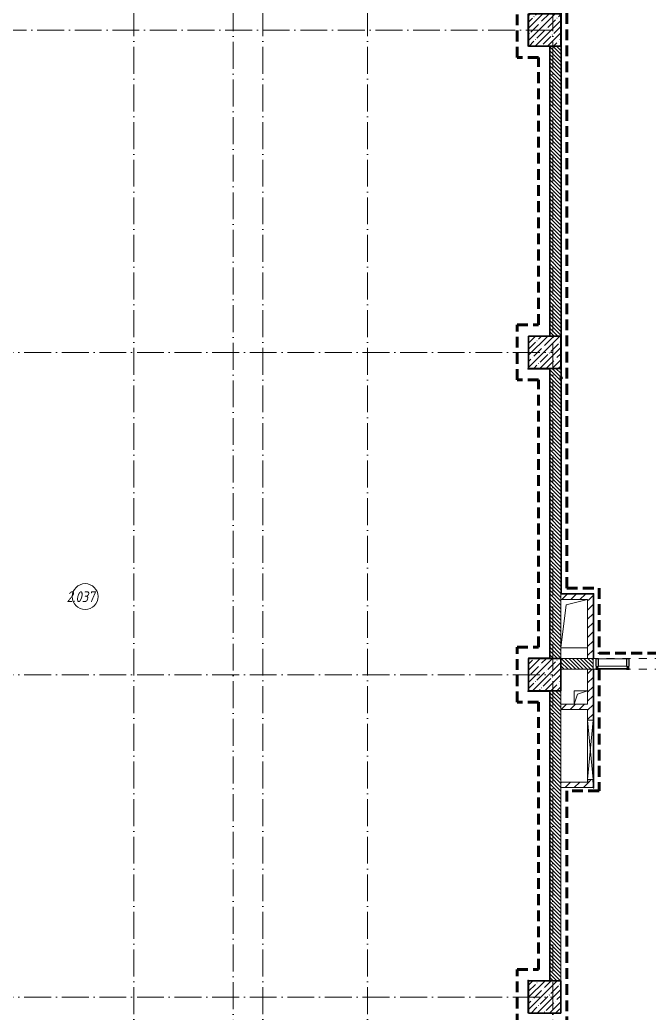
# Model space of a CAD drawing. Header units: millimetres. Extents: x -12989 to 629078, y -109036 to 555275.
# Drawn here: x 71455 to 83175, y -86015 to -67526 of the extents above; entities that cross this region are included whole.
import ezdxf

# ---------------------------------------------------------------- set-up
doc = ezdxf.new("R2010")
doc.units = ezdxf.units.MM
for name, pattern in [('50_200_ШТРИХ_1Т_ш5_п1_п1_', [700, 500, -100, 0, -100]), ('Штрих короткий', [300, 150, -150]), ('Штриховая _2 мм - 1 мм_', [300, 200, -100])]:
    doc.linetypes.add(name, pattern=pattern)
for name, color, linetype, lineweight in [('4 -стяжа', 7, 'Continuous', 30), ('Импосты витража', 7, 'Continuous', 9), ('Импосты витража-1', 7, 'Continuous', 25), ('Марки помещений', 7, 'Continuous', 9), ('Марки стен', 7, 'Continuous', 9), ('Несущие колонны', 7, 'Continuous', 9), ('Несущие колонны-1', 7, 'Continuous', 35), ('Обобщенные модели', 7, 'Continuous', 9), ('Оси-2', 7, '50_200_ШТРИХ_1Т_ш5_п1_п1_', 9), ('Остекление-1', 7, 'Continuous', 9), ('Перемычка-1', 7, 'Штрих короткий', 9), ('Стены', 7, 'Continuous', 9), ('Стены-1', 7, 'Continuous', 13), ('Штриховка разреза-1', 7, 'Continuous', 9), ('Элементы узлов', 7, 'Continuous', 9)]:
    doc.layers.add(name, color=color, linetype=linetype, lineweight=lineweight)
doc.layers.add('СТ-1_1', color=7, linetype='Штриховая _2 мм - 1 мм_', lineweight=90, true_color=0x888888)
doc.layers.get('4 -стяжа').off()
doc.styles.add('ISOCPEUR_I_2', font='isocpeui.ttf', dxfattribs={"width": 0.85, "height": 2.3})
pattern_1 = [(135, (0, 0), (-35.35534, -35.35534), [])]
pattern_2 = [(45, (0, 0), (-84.85281, 84.85281), [])]

# ---------------------------------------------------------------- blocks, each defined once
blk = doc.blocks.new('ось2эт')
at = {"layer": 'Оси-2'}
for p, q in [((73579.9, -108435.9), (73579.9, -54635.1)), ((75429.9, -54635.1), (75429.9, -91965.3)), ((77929.9, -108435.9), (77929.9, -54635.1)), ((81379.9, -54635.1), (81379.9, -108435.9)), ((75979.9, -108435.9), (75979.9, -55905.1)), ((81379.9, -67715.3), (60335.3, -67715.3)), ((60335.3, -73715.3), (81379.9, -73715.3)), ((60335.3, -79715.3), (81379.9, -79715.3)), ((60335.3, -85715.3), (81379.9, -85715.3))]:
    blk.add_line(p, q, dxfattribs=at)
blk = doc.blocks.new('BSC_Колонна _Прямоугольная - 600х600-26981669-АИ2_02_План отделки стен 2-го этажа _Часть 2_')
at = {"layer": 'Несущие колонны'}
h = blk.add_hatch(dxfattribs=at)
h.set_pattern_fill('FP_19', color=256, style=0, pattern_type=2)
h.set_pattern_definition([(45, (-91300, -38500), (-114.04925, 114.04925), []), (45, (-91185.95, -38500), (-114.04925, 114.04925), [201.613, -40.323, 3.353, -36.97])])
h.paths.add_polyline_path([(-300, -300), (300, -300), (300, 300), (-300, 300), (-300, -121)], flags=0)
at = {"layer": 'Несущие колонны-1'}
for p, q in [((300, 300), (-300, 300)), ((-300, 300), (-300, -300)), ((300, -300), (300, 300)), ((-300, -300), (300, -300))]:
    blk.add_line(p, q, dxfattribs=at)
blk = doc.blocks.new('BSC_Колонна _Прямоугольная - 600х600-V12-АИ2_02_План отделки стен 2-го этажа _Часть 2_')
at = {"layer": 'Несущие колонны'}
h = blk.add_hatch(dxfattribs=at)
h.set_pattern_fill('FP_20', color=256, style=0, pattern_type=2)
h.set_pattern_definition([(45, (-91300, -32500), (-114.04925, 114.04925), []), (45, (-91185.95, -32500), (-114.04925, 114.04925), [201.613, -40.323, 3.353, -36.97])])
h.paths.add_polyline_path([(-300, -300), (300, -300), (300, 300), (-300, 300)], flags=0)
at = {"layer": 'Несущие колонны-1'}
for p, q in [((300, 300), (-300, 300)), ((-300, 300), (-300, -300)), ((300, -300), (300, 300)), ((-300, -300), (300, -300))]:
    blk.add_line(p, q, dxfattribs=at)
blk = doc.blocks.new('BSC_Колонна _Прямоугольная - 600х600-V13-АИ2_02_План отделки стен 2-го этажа _Часть 2_')
at = {"layer": 'Несущие колонны'}
h = blk.add_hatch(dxfattribs=at)
h.set_pattern_fill('FP_21', color=256, style=0, pattern_type=2)
h.set_pattern_definition([(45, (-91300, -26500), (-114.04925, 114.04925), []), (45, (-91185.95, -26500), (-114.04925, 114.04925), [201.613, -40.323, 3.353, -36.97])])
h.paths.add_polyline_path([(-300, -300), (300, -300), (300, 300), (-300, 300)], flags=0)
at = {"layer": 'Несущие колонны-1'}
for p, q in [((300, 300), (-300, 300)), ((-300, 300), (-300, -300)), ((300, -300), (300, 300)), ((-300, -300), (300, -300))]:
    blk.add_line(p, q, dxfattribs=at)
blk = doc.blocks.new('BSC_Колонна _Прямоугольная - 600х600-V14-АИ2_02_План отделки стен 2-го этажа _Часть 2_')
at = {"layer": 'Несущие колонны'}
h = blk.add_hatch(dxfattribs=at)
h.set_pattern_fill('FP_22', color=256, style=0, pattern_type=2)
h.set_pattern_definition([(45, (-91300, -20500), (-114.04925, 114.04925), []), (45, (-91185.95, -20500), (-114.04925, 114.04925), [201.613, -40.323, 3.353, -36.97])])
h.paths.add_polyline_path([(-300, -300), (300, -300), (300, 300), (-300, 300)], flags=0)
at = {"layer": 'Несущие колонны-1'}
for p, q in [((300, 300), (-300, 300)), ((-300, 300), (-300, -300)), ((300, -300), (300, 300)), ((-300, -300), (300, -300))]:
    blk.add_line(p, q, dxfattribs=at)
blk = doc.blocks.new('Прямоугольный импост - Импост структурный с накладкой - 180мм-26944798-АИ2_02_План отделки стен 2-го этажа _Часть 2_')
at = {"layer": 'Импосты витража-1'}
for p, q in [((-25, 0), (-25, 17)), ((-25, 17), (25, 17)), ((-15, 0), (-25, 0)), ((-15, -40), (-15, 0)), ((25, 0), (15, 0)), ((15, 0), (15, -40)), ((25, 17), (25, 0)), ((-25, -180), (-25, -40)), ((-25, -40), (-15, -40)), ((25, -180), (-25, -180)), ((15, -40), (25, -40)), ((25, -40), (25, -180))]:
    blk.add_line(p, q, dxfattribs=at)
blk = doc.blocks.new('PNS_Панель прямоугольная2 - Нр_Стекло - 40мм-28950807-АИ2_02_План отделки стен 2-го этажа _Часть 2_')
at = {"layer": 'Остекление-1'}
for p, q in [((-262.5, 40), (262.5, 40)), ((-272.5, 0), (272.5, 0)), ((262.5, 0), (-262.5, 0))]:
    blk.add_line(p, q, dxfattribs=at)
blk = doc.blocks.new('Прямоугольный импост - Импост структурный с накладкой - 180мм-27489099-АИ2_02_План отделки стен 2-го этажа _Часть 2_')
at = {"layer": 'Импосты витража'}
for p, q in [((95500, 26797), (94975, 26797)), ((95500, 26600), (94975, 26600))]:
    blk.add_line(p, q, dxfattribs=at)
blk = doc.blocks.new('Прямоугольный импост - Импост структурный с накладкой - 180мм-26943387-АИ2_02_План отделки стен 2-го этажа _Часть 2_')
at = {"layer": 'Импосты витража-1'}
for p, q in [((-25, 0), (-25, 17)), ((-25, 17), (25, 17)), ((-15, 0), (-25, 0)), ((-15, -40), (-15, 0)), ((25, 0), (15, 0)), ((15, 0), (15, -40)), ((25, 17), (25, 0)), ((-25, -180), (-25, -40)), ((-25, -40), (-15, -40)), ((25, -180), (-25, -180)), ((15, -40), (25, -40)), ((25, -40), (25, -180))]:
    blk.add_line(p, q, dxfattribs=at)
blk = doc.blocks.new('AR_Отверстие прямоугольное _в плите_ - AR_Отверстие прямоугольное _в плите_-30552785-АИ2_02_План отделки стен 2-го этажа _Часть 2_')
at = {"layer": 'Обобщенные модели'}
for p, q in [((-150, 350), (250, 450)), ((-250, -450), (-150, 350)), ((-250, -450), (250, -450))]:
    blk.add_line(p, q, dxfattribs=at)
blk = doc.blocks.new('AR_Отверстие прямоугольное _в плите_ - AR_Отверстие прямоугольное _в плите_-V221-АИ2_02_План отделки стен 2-го этажа _Часть 2_')
at = {"layer": 'Обобщенные модели'}
for p, q in [((125, 125), (-125, 125)), ((-125, 125), (-125, -125)), ((-125, -125), (-63, 63)), ((-63, 63), (125, 125))]:
    blk.add_line(p, q, dxfattribs=at)
blk = doc.blocks.new('Проем_Дверь_Прямоугольный - 3400х2800h_витражные проемы-35271956-АИ2_02_План отделки стен 2-го этажа _Часть 2_')
at = {"layer": 'Перемычка-1'}
for p, q in [((1700, 100), (-1700, 100)), ((1700, -100), (-1700, -100))]:
    blk.add_line(p, q, dxfattribs=at)
blk = doc.blocks.new('AR_Отверстие прямоугольное _в стене_ - AR_Отверстие прямоугольное _в стене__ОВ-36852024-АИ2_02_План отделки стен 2-го этажа _Часть 2_')
at = {"layer": 'Элементы узлов'}
for p, q in [((-550, 50), (550, 50)), ((550, 50), (-550, -50)), ((-550, 50), (550, -50)), ((550, 50), (-550, 50)), ((550, 50), (550, -50)), ((550, -50), (550, 50)), ((550, -50), (-550, -50)), ((-550, -50), (550, -50))]:
    blk.add_line(p, q, dxfattribs=at)
blk = doc.blocks.new('154_Фахверк_СКБ_Швеллер - Тип_100_3960_зеркало-36793856-АИ2_02_План отделки стен 2-го этажа _Часть 2_')
at = {"layer": 'Обобщенные модели'}
for p, q in [((175, 50), (125, 50)), ((125, 50), (125, -50)), ((128, 47), (175, 47)), ((128, -47), (128, 47)), ((175, 47), (175, 50)), ((125, -50), (175, -50)), ((175, -47), (128, -47)), ((175, -50), (175, -47))]:
    blk.add_line(p, q, dxfattribs=at)
blk = doc.blocks.new('0125-Р-ОО-Ш2-АР-о_23_10_2024_rvt-1-АИ2_02_План отделки стен 2-го этажа _Часть 2_')
at = {"layer": 'Штриховка разреза-1'}
h = blk.add_hatch(dxfattribs=at)
h.set_pattern_fill('FP_2', color=256, style=0, pattern_type=2)
h.set_pattern_definition(pattern_1)
h.paths.add_polyline_path([(91600, 32800), (91600, 38200), (91400, 38200), (91400, 32800)], flags=0)
h = blk.add_hatch(dxfattribs=at)
h.set_pattern_fill('FP_2', color=256, style=0, pattern_type=2)
h.set_pattern_definition(pattern_1)
h.paths.add_polyline_path([(91600, 26800), (91600, 32200), (91400, 32200), (91400, 26800)], flags=0)
h = blk.add_hatch(dxfattribs=at)
h.set_pattern_fill('FP_3', color=256, style=0, pattern_type=2)
h.set_pattern_definition(pattern_2)
h.paths.add_polyline_path([(92100, 27900), (92200, 27900), (92200, 28000), (91600, 28000), (91600, 27900)], flags=0)
h = blk.add_hatch(dxfattribs=at)
h.set_pattern_fill('FP_3', color=256, style=0, pattern_type=2)
h.set_pattern_definition(pattern_2)
h.paths.add_polyline_path([(92200, 26800), (92200, 27900), (92100, 27900), (92100, 26800)], flags=0)
h = blk.add_hatch(dxfattribs=at)
h.set_pattern_fill('FP_2', color=256, style=0, pattern_type=2)
h.set_pattern_definition(pattern_1)
h.paths.add_polyline_path([(91600, 26600), (92200, 26600), (92200, 26800), (91600, 26800)], flags=0)
h = blk.add_hatch(dxfattribs=at)
h.set_pattern_fill('FP_3', color=256, style=0, pattern_type=2)
h.set_pattern_definition(pattern_2)
h.paths.add_polyline_path([(92103, 24500), (92197, 24500), (92197, 24547), (92103, 24547)], flags=0)
h.paths.add_polyline_path([(92115, 25650), (92200, 25650), (92200, 26600), (92100, 26600), (92100, 25650)], flags=0)
h = blk.add_hatch(dxfattribs=at)
h.set_pattern_fill('FP_2', color=256, style=0, pattern_type=2)
h.set_pattern_definition(pattern_1)
h.paths.add_polyline_path([(91600, 20800), (91600, 26200), (91400, 26200), (91400, 20800)], flags=0)
h = blk.add_hatch(dxfattribs=at)
h.set_pattern_fill('FP_3', color=256, style=0, pattern_type=2)
h.set_pattern_definition(pattern_2)
h.paths.add_polyline_path([(92100, 25850), (92100, 25950), (91600, 25950), (91600, 25850), (91950, 25850)], flags=0)
h = blk.add_hatch(dxfattribs=at)
h.set_pattern_fill('FP_3', color=256, style=0, pattern_type=2)
h.set_pattern_definition(pattern_2)
h.paths.add_polyline_path([(92100, 24400), (92200, 24400), (92200, 24500), (91600, 24500), (91600, 24400)], flags=0)
at = {"layer": 'Стены-1'}
for p, q in [((91400, 38200), (91400, 32800)), ((91600, 32800), (91600, 38200)), ((91400, 32200), (91400, 26800)), ((91600, 26800), (91600, 32200)), ((92200, 28000), (91600, 28000)), ((91600, 28000), (91600, 27900)), ((92200, 27900), (92200, 28000)), ((91600, 27900), (92100, 27900)), ((92100, 27900), (92100, 26800)), ((92200, 26800), (92200, 27900)), ((92200, 26800), (91600, 26800)), ((92100, 26800), (92200, 26800)), ((92200, 26600), (92200, 26800)), ((91600, 26600), (92200, 26600)), ((92200, 26600), (92100, 26600)), ((92100, 26600), (92100, 25950)), ((92200, 25650), (92200, 26600)), ((91400, 26200), (91400, 20800)), ((91600, 20800), (91600, 26200)), ((92100, 25950), (91600, 25950)), ((91600, 25950), (91600, 25850)), ((91600, 25850), (92100, 25850)), ((92100, 25850), (92100, 25650)), ((92100, 24500), (91600, 24500)), ((91600, 24500), (91600, 24400)), ((92200, 24400), (92200, 24500)), ((91600, 24400), (92200, 24400))]:
    blk.add_line(p, q, dxfattribs=at)
for name, p in [('BSC_Колонна _Прямоугольная - 600х600-26981669-АИ2_02_План отделки стен 2-го этажа _Часть 2_', (91300, 38500)), ('BSC_Колонна _Прямоугольная - 600х600-V12-АИ2_02_План отделки стен 2-го этажа _Часть 2_', (91300, 32500)), ('AR_Отверстие прямоугольное _в плите_ - AR_Отверстие прямоугольное _в плите_-30552785-АИ2_02_План отделки стен 2-го этажа _Часть 2_', (91850, 27450)), ('BSC_Колонна _Прямоугольная - 600х600-V13-АИ2_02_План отделки стен 2-го этажа _Часть 2_', (91300, 26500)), ('Проем_Дверь_Прямоугольный - 3400х2800h_витражные проемы-35271956-АИ2_02_План отделки стен 2-го этажа _Часть 2_', (93900, 26700)), ('PNS_Панель прямоугольная2 - Нр_Стекло - 40мм-28950807-АИ2_02_План отделки стен 2-го этажа _Часть 2_', (92563, 26617)), ('Прямоугольный импост - Импост структурный с накладкой - 180мм-27489099-АИ2_02_План отделки стен 2-го этажа _Часть 2_', (-2675, 0)), ('AR_Отверстие прямоугольное _в плите_ - AR_Отверстие прямоугольное _в плите_-V221-АИ2_02_План отделки стен 2-го этажа _Часть 2_', (91975, 26075)), ('BSC_Колонна _Прямоугольная - 600х600-V14-АИ2_02_План отделки стен 2-го этажа _Часть 2_', (91300, 20500))]:
    blk.add_blockref(name, p)
at = {"extrusion": (0, 0, -1), "rotation": 180}
for name, p in [('Прямоугольный импост - Импост структурный с накладкой - 180мм-26943387-АИ2_02_План отделки стен 2-го этажа _Часть 2_', (-92275, 26617)), ('Прямоугольный импост - Импост структурный с накладкой - 180мм-26944798-АИ2_02_План отделки стен 2-го этажа _Часть 2_', (-92850, 26617))]:
    blk.add_blockref(name, p, dxfattribs=at)
for name, p, rotation in [('AR_Отверстие прямоугольное _в стене_ - AR_Отверстие прямоугольное _в стене__ОВ-36852024-АИ2_02_План отделки стен 2-го этажа _Часть 2_', (92150, 25100), 89.99999999999962), ('154_Фахверк_СКБ_Швеллер - Тип_100_3960_зеркало-36793856-АИ2_02_План отделки стен 2-го этажа _Часть 2_', (92150, 24675), 269.9999999999996)]:
    blk.add_blockref(name, p, dxfattribs=dict(rotation=rotation))
blk = doc.blocks.new('AI_Марка_Помещение_х1__Общий_E___ISO-2_1K_ - Номер-16210215-АИ2_02_План отделки стен 2-го этажа _Часть 2_')
at = {"layer": 'Марки помещений'}
for start, end in [(360, 180), (180, 360)]:
    blk.add_arc((0.04, 0.31), 2.4, start, end, dxfattribs=at)
blk = doc.blocks.new('2ч2эт')
at = {"layer": 'Марки стен'}
h = blk.add_hatch(color=256, dxfattribs=at)
edge = h.paths.add_edge_path(flags=0)
edge.add_arc((81536, -74192), 25, 0, 360)
blk.add_circle((81536, -74192), 25, dxfattribs=at)
at = {"layer": 'СТ-1_1'}
for p, q in [((81642, -60803), (81642, -78103)), ((80717, -68227), (80717, -67203)), ((81117, -68227), (80717, -68227)), ((81117, -73203), (81117, -68227)), ((80717, -74227), (80717, -73203)), ((80717, -73203), (81117, -73203)), ((81117, -74227), (80717, -74227)), ((81117, -79203), (81117, -74227)), ((81642, -78103), (82242, -78103)), ((82242, -78103), (82242, -79327)), ((80717, -80227), (80717, -79203)), ((80717, -79203), (81117, -79203)), ((82242, -79315), (85418, -79315)), ((82242, -79615), (82242, -81877)), ((81117, -80227), (80717, -80227)), ((81117, -85203), (81117, -80227)), ((82242, -81877), (81642, -81877)), ((81642, -81877), (81642, -98203)), ((80717, -86227), (80717, -85203)), ((80717, -85203), (81117, -85203))]:
    blk.add_line(p, q, dxfattribs=at)
at = {"layer": 'Стены'}
for p, q in [((81318, -68065), (81318, -68027)), ((81318, -73403), (81318, -73365)), ((81318, -73403), (81330, -73403)), ((80918, -74015), (80930, -74015)), ((80918, -74015), (80918, -74027)), ((80930, -74027), (80918, -74027)), ((81318, -74027), (81280, -74027)), ((81318, -74065), (81318, -74027)), ((81280, -79403), (81318, -79403)), ((81318, -79403), (81318, -79365)), ((80918, -80015), (80930, -80015)), ((80918, -80015), (80918, -80027)), ((80930, -80027), (80918, -80027)), ((81318, -80027), (81280, -80027)), ((81318, -80065), (81318, -80027)), ((80930, -85403), (80918, -85403)), ((80918, -85415), (80918, -85403)), ((80930, -85403), (80930, -85415)), ((81318, -85403), (81318, -85365))]:
    blk.add_line(p, q, dxfattribs=at)
at = {"layer": 'Стены-1'}
for p, q in [((81542, -78203), (81542, -60915)), ((80918, -67415), (80918, -68015)), ((80918, -68015), (80930, -68015)), ((81530, -68015), (81530, -73415)), ((81330, -68065), (81318, -68065)), ((81318, -68065), (81318, -73365)), ((81330, -73365), (81330, -68065)), ((81318, -73365), (81330, -73365)), ((80930, -74015), (80930, -74027)), ((80930, -74027), (81280, -74027)), ((81280, -74027), (81280, -74015)), ((81330, -74065), (81318, -74065)), ((81318, -74065), (81318, -79365)), ((81330, -79365), (81330, -74065)), ((81530, -74015), (81530, -78215)), ((82142, -78203), (81542, -78203)), ((82142, -79421), (82142, -78203)), ((81530, -78215), (82130, -78215)), ((82130, -78215), (82130, -79421)), ((81280, -79403), (80930, -79403)), ((80930, -79403), (80930, -79415)), ((81280, -79415), (81280, -79403)), ((81318, -79365), (81330, -79365)), ((82130, -79421), (82142, -79421)), ((82130, -79615), (82130, -80565)), ((82142, -79615), (82130, -79615)), ((82142, -81827), (82142, -79615)), ((80930, -80015), (80930, -80027)), ((80930, -80027), (81280, -80027)), ((81280, -80027), (81280, -80015)), ((81330, -80065), (81318, -80065)), ((81318, -80065), (81318, -85365)), ((81330, -85365), (81330, -80065)), ((82130, -81715), (82130, -81815)), ((82130, -81827), (82142, -81827)), ((80930, -85415), (80918, -85415)), ((80918, -85415), (80918, -86015)), ((81318, -85365), (81330, -85365))]:
    blk.add_line(p, q, dxfattribs=at)
blk.add_blockref('0125-Р-ОО-Ш2-АР-о_23_10_2024_rvt-1-АИ2_02_План отделки стен 2-го этажа _Часть 2_', (-10070, -106215))
at = {"layer": 'Марки помещений', "xscale": 99.99999999999993, "yscale": 99.99999999999993, "zscale": 99.99999999999993}
blk.add_blockref('AI_Марка_Помещение_х1__Общий_E___ISO-2_1K_ - Номер-16210215-АИ2_02_План отделки стен 2-го этажа _Часть 2_', (72668, -78292), dxfattribs=at)
at = {"layer": 'Марки помещений', "insert": (72325, -78164), "char_height": 200, "width": 785.65, "attachment_point": 1, "style": 'ISOCPEUR_I_2'}
blk.add_mtext('2.037', dxfattribs=at)

msp = doc.modelspace()

# ---------------------------------------------------------------- block references
at = {"layer": '4 -стяжа'}
for name in ['ось2эт', '2ч2эт']:
    msp.add_blockref(name, (0, 0), dxfattribs=at)

doc.saveas('drawing.dxf')
